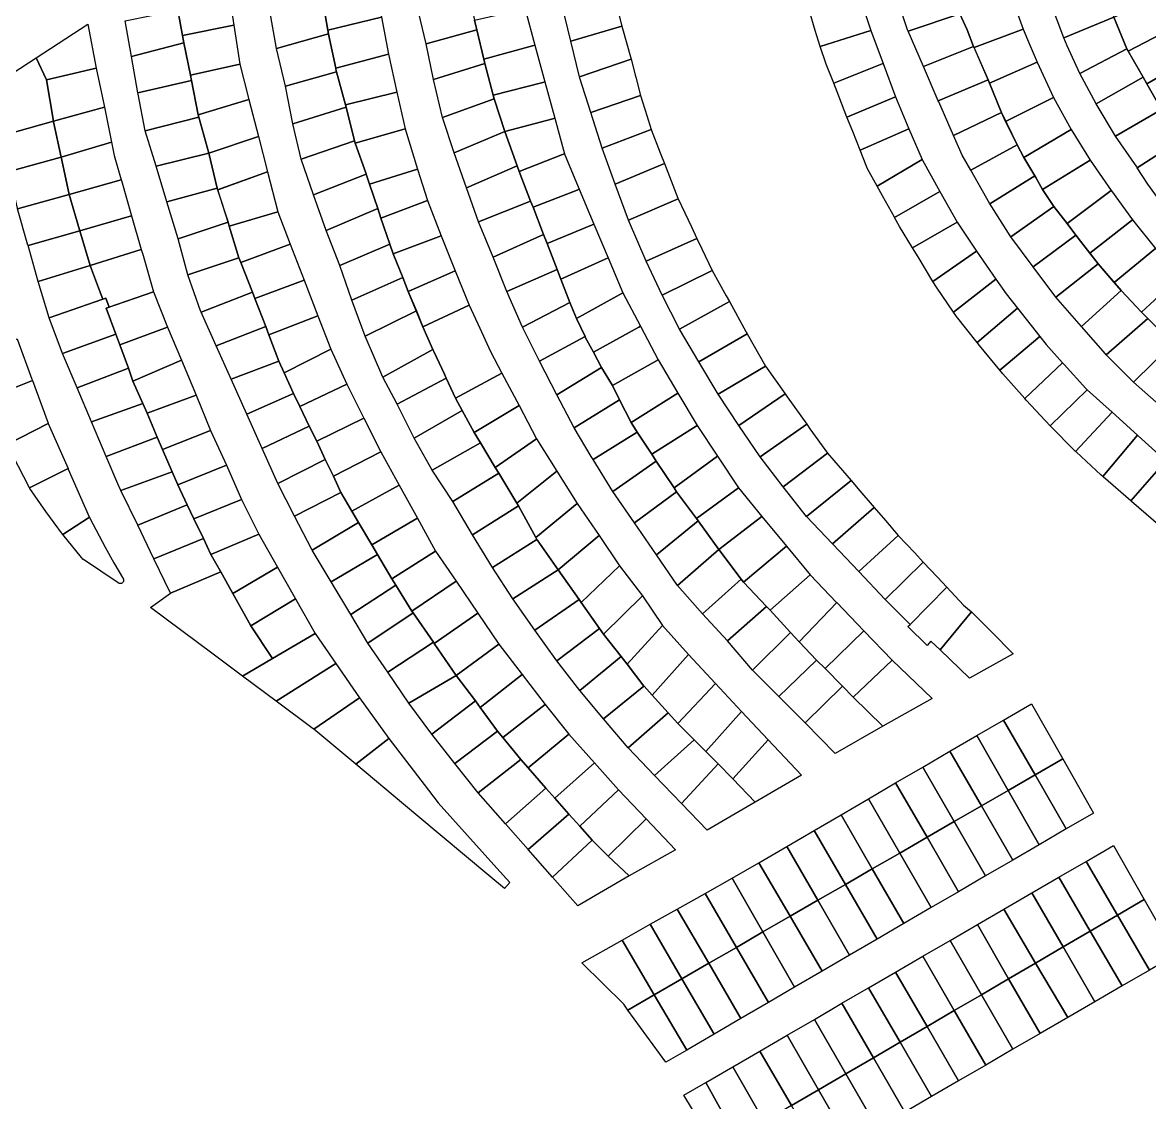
# Model space of a CAD drawing. Header units: millimetres. Extents: x 522658 to 553925, y 7796479 to 7820139.
# Drawn here: x 544093 to 544452.4, y 7801847 to 7802191.3 of the extents above; entities that cross this region are included whole.
import ezdxf

# ---------------------------------------------------------------- set-up
doc = ezdxf.new("R2010")
doc.units = ezdxf.units.MM
doc.layers.add('ZONA RESIDENCIAL 2 (ZR_2)', color=2, linetype='Continuous')

msp = doc.modelspace()

# ---------------------------------------------------------------- linework, layer by layer
at = {"layer": 'ZONA RESIDENCIAL 2 (ZR_2)'}
for points in [[(544391.68, 7802194.92), (544391.82, 7802194.38), (544391.96, 7802194.1), (544375.44, 7802188.56), (544375.27, 7802188.94), (544371.67, 7802200.05), (544388.93, 7802205.38), (544391.68, 7802194.92)], [(544144.03, 7802187.14), (544142.52, 7802195.3), (544146.62, 7802199.23), (544158.61, 7802202.27), (544160.42, 7802190.43), (544144.03, 7802187.14)], [(544188.67, 7802198.77), (544188.64, 7802198.97), (544188.28, 7802201.28), (544205.12, 7802204.19), (544207.51, 7802192.99), (544190.37, 7802188.92), (544188.67, 7802198.77)], [(544237.19, 7802192.06), (544237.89, 7802188.97), (544221.71, 7802184.47), (544218.81, 7802196.95), (544235.03, 7802202.01), (544237.19, 7802192.06)], [(544441.06, 7802192.97), (544425.09, 7802186.46), (544420.87, 7802197.68), (544436.69, 7802203.45), (544441.06, 7802192.97)], [(544190.37, 7802188.92), (544190.58, 7802187.73), (544174.04, 7802183.01), (544171.84, 7802195.09), (544188.67, 7802198.77), (544190.37, 7802188.92)], [(544264.99, 7802197.15), (544281.34, 7802201.1), (544284.13, 7802190.1), (544267.88, 7802185.38), (544264.99, 7802197.15)], [(544363.61, 7802188.78), (544347.41, 7802183.66), (544345.78, 7802188.76), (544343.95, 7802194.91), (544360.08, 7802199.32), (544360.18, 7802198.93), (544363.61, 7802188.78)], [(544391.96, 7802194.1), (544391.82, 7802194.38), (544391.68, 7802194.92), (544407.95, 7802200.63), (544412.18, 7802189.2), (544396.49, 7802183.31), (544396.31, 7802183.7), (544394.27, 7802188.95), (544391.96, 7802194.1)], [(544461.35, 7802190.33), (544445.65, 7802182.2), (544445.26, 7802182.89), (544441.06, 7802192.97), (544456.87, 7802199.85), (544461.35, 7802190.33)], [(544144.03, 7802187.14), (544144.5, 7802184.81), (544127.77, 7802180.52), (544125.77, 7802191.84), (544142.52, 7802195.3), (544144.03, 7802187.14)], [(544255.71, 7802183.93), (544240.13, 7802179.68), (544237.89, 7802188.97), (544237.19, 7802192.06), (544252.53, 7802195.58), (544253.25, 7802195.75), (544253.29, 7802195.54), (544256.4, 7802184.12), (544255.71, 7802183.93)], [(544209.75, 7802181.25), (544192.89, 7802176.77), (544190.6, 7802187.59), (544190.58, 7802187.73), (544190.37, 7802188.92), (544207.51, 7802192.99), (544209.75, 7802181.25)], [(544396.31, 7802183.7), (544380.35, 7802177.24), (544375.44, 7802188.56), (544391.96, 7802194.1), (544394.27, 7802188.95), (544396.31, 7802183.7)], [(544445.26, 7802182.89), (544430.25, 7802175.04), (544426.13, 7802183.91), (544425.09, 7802186.46), (544441.06, 7802192.97), (544445.26, 7802182.89)], [(544116.52, 7802176.78), (544100.63, 7802173), (544097.34, 7802180.06), (544113.83, 7802190.77), (544116.52, 7802176.78)], [(544146.56, 7802174.57), (544144.5, 7802184.81), (544144.03, 7802187.14), (544160.42, 7802190.43), (544162.32, 7802178.02), (544146.56, 7802174.57)], [(544192.89, 7802176.77), (544192.98, 7802176.44), (544193.2, 7802175.6), (544176.83, 7802170.97), (544174.04, 7802183.01), (544190.58, 7802187.73), (544190.6, 7802187.59), (544192.89, 7802176.77)], [(544240.13, 7802179.68), (544240.47, 7802178.28), (544224.13, 7802173.15), (544221.71, 7802184.47), (544237.89, 7802188.97), (544240.13, 7802179.68)], [(544287.09, 7802179.63), (544270.68, 7802173.96), (544267.88, 7802185.38), (544284.13, 7802190.1), (544287.09, 7802179.63)], [(544367.19, 7802178.17), (544351.71, 7802172.01), (544349.34, 7802178.05), (544347.41, 7802183.66), (544363.61, 7802188.78), (544367.46, 7802178.29), (544367.19, 7802178.17)], [(544416.6, 7802178.64), (544401.42, 7802172.01), (544400.98, 7802173.07), (544396.49, 7802183.31), (544412.18, 7802189.2), (544414.1, 7802184.64), (544416.6, 7802178.64)], [(544466.69, 7802180.43), (544451.6, 7802171.72), (544450.37, 7802173.86), (544445.65, 7802182.2), (544461.35, 7802190.33), (544466.69, 7802180.43)], [(544146.9, 7802172.8), (544129.83, 7802168.86), (544127.77, 7802180.52), (544144.5, 7802184.81), (544146.56, 7802174.57), (544146.9, 7802172.8)], [(544258.93, 7802172.19), (544243.06, 7802168.2), (544240.47, 7802178.28), (544240.13, 7802179.68), (544255.71, 7802183.93), (544256.4, 7802184.12), (544259.61, 7802172.36), (544258.93, 7802172.19)], [(544400.98, 7802173.07), (544385.06, 7802166.38), (544380.35, 7802177.24), (544396.31, 7802183.7), (544400.98, 7802173.07)], [(544212.42, 7802169.11), (544196.01, 7802165.02), (544193.2, 7802175.6), (544192.98, 7802176.44), (544192.89, 7802176.77), (544209.75, 7802181.25), (544212.42, 7802169.11)], [(544445.65, 7802182.2), (544450.37, 7802173.86), (544435.38, 7802165.35), (544430.25, 7802175.04), (544445.26, 7802182.89), (544445.65, 7802182.2)], [(544472.49, 7802170.88), (544458, 7802161.28), (544456.28, 7802163.62), (544451.6, 7802171.72), (544466.69, 7802180.43), (544472.49, 7802170.88)], [(544102.92, 7802159.82), (544086.27, 7802155.22), (544083.98, 7802170.63), (544083.98, 7802170.85), (544084.03, 7802171.08), (544084.11, 7802171.29), (544084.22, 7802171.48), (544084.37, 7802171.65), (544097.34, 7802180.06), (544100.63, 7802173), (544102.92, 7802159.82)], [(544119.12, 7802164.29), (544102.92, 7802159.82), (544100.63, 7802173), (544116.52, 7802176.78), (544119.12, 7802164.29)], [(544149.03, 7802161.89), (544146.9, 7802172.8), (544146.56, 7802174.57), (544162.32, 7802178.02), (544165.21, 7802166.78), (544149.03, 7802161.89)], [(544224.13, 7802173.15), (544240.47, 7802178.28), (544243.06, 7802168.2), (544243.38, 7802166.96), (544226.94, 7802161.07), (544224.13, 7802173.15)], [(544270.68, 7802173.96), (544287.09, 7802179.63), (544288.49, 7802174.16), (544288.57, 7802173.87), (544290.1, 7802168.1), (544274.27, 7802162.62), (544270.77, 7802173.61), (544270.68, 7802173.96)], [(544371.38, 7802167.62), (544355.96, 7802161.19), (544353.36, 7802167.8), (544351.71, 7802172.01), (544367.19, 7802178.17), (544367.46, 7802178.29), (544371.38, 7802167.62)], [(544401.42, 7802172.01), (544416.6, 7802178.64), (544421.87, 7802167.45), (544406.53, 7802159.77), (544405.23, 7802162.67), (544405.15, 7802162.84), (544401.42, 7802172.01)], [(544196.01, 7802165.02), (544196.19, 7802164.32), (544179.24, 7802159.02), (544176.83, 7802170.97), (544193.2, 7802175.6), (544196.01, 7802165.02)], [(544401.42, 7802172.01), (544405.15, 7802162.84), (544405.23, 7802162.67), (544389.92, 7802155.32), (544385.2, 7802166.06), (544385.06, 7802166.38), (544400.98, 7802173.07), (544401.42, 7802172.01)], [(544456.28, 7802163.62), (544441.57, 7802155.13), (544435.38, 7802165.35), (544450.37, 7802173.86), (544451.6, 7802171.72), (544456.28, 7802163.62)], [(544129.83, 7802168.86), (544146.9, 7802172.8), (544149.03, 7802161.89), (544149.24, 7802161.13), (544132.1, 7802156.76), (544129.9, 7802168.44), (544129.83, 7802168.86)], [(544262.1, 7802160.66), (544246.82, 7802156.62), (544243.38, 7802166.96), (544243.06, 7802168.2), (544258.93, 7802172.19), (544259.61, 7802172.36), (544262.75, 7802160.83), (544262.1, 7802160.66)], [(544149.24, 7802161.13), (544149.03, 7802161.89), (544165.21, 7802166.78), (544168.25, 7802154.96), (544152.48, 7802149.62), (544149.24, 7802161.13)], [(544198.84, 7802153.64), (544196.19, 7802164.32), (544196.01, 7802165.02), (544212.42, 7802169.11), (544215.01, 7802157.42), (544199.1, 7802152.87), (544198.84, 7802153.64)], [(544246.82, 7802156.62), (544230.71, 7802149.78), (544226.94, 7802161.07), (544243.38, 7802166.96), (544246.82, 7802156.62)], [(544274.27, 7802162.62), (544290.1, 7802168.1), (544292.14, 7802161.64), (544293.53, 7802157.23), (544277.9, 7802151.25), (544274.27, 7802162.62)], [(544375.72, 7802157.46), (544360.13, 7802150.58), (544357.77, 7802156.57), (544355.96, 7802161.19), (544371.38, 7802167.62), (544375.72, 7802157.46)], [(544427.46, 7802157.17), (544412.4, 7802148.28), (544410.19, 7802152.36), (544406.53, 7802159.77), (544421.87, 7802167.45), (544427.46, 7802157.17)], [(544102.92, 7802159.82), (544119.12, 7802164.29), (544121.43, 7802153.14), (544105.35, 7802148.42), (544102.94, 7802159.7), (544102.92, 7802159.82)], [(544198.84, 7802153.64), (544181.92, 7802147.76), (544179.24, 7802159.02), (544196.19, 7802164.32), (544198.84, 7802153.64)], [(544410.19, 7802152.36), (544395.42, 7802144.25), (544392.67, 7802149.06), (544389.92, 7802155.32), (544405.23, 7802162.67), (544410.19, 7802152.36)], [(544458, 7802161.28), (544461.53, 7802156.5), (544462.72, 7802154.89), (544463.11, 7802154.35), (544448.53, 7802145.04), (544448.35, 7802145.33), (544441.57, 7802155.13), (544456.28, 7802163.62), (544458, 7802161.28)], [(544086.27, 7802155.22), (544102.92, 7802159.82), (544102.94, 7802159.7), (544105.35, 7802148.42), (544088.75, 7802143.85), (544086.46, 7802153.96), (544086.27, 7802155.22)], [(544152.48, 7802149.62), (544135.58, 7802145.48), (544132.1, 7802156.76), (544149.24, 7802161.13), (544152.48, 7802149.62)], [(544265.25, 7802149.19), (544251.43, 7802143.83), (544250.73, 7802145.64), (544246.82, 7802156.62), (544262.1, 7802160.66), (544262.75, 7802160.83), (544265.86, 7802149.43), (544265.25, 7802149.19)], [(544171.14, 7802143.73), (544155.24, 7802138), (544155.07, 7802138.54), (544152.48, 7802149.62), (544168.25, 7802154.96), (544171.14, 7802143.73)], [(544219.03, 7802144.56), (544203.69, 7802139.77), (544202.64, 7802142.95), (544202.61, 7802143.03), (544199.1, 7802152.87), (544215.01, 7802157.42), (544219.03, 7802144.56)], [(544250.73, 7802145.64), (544234.57, 7802138.56), (544230.71, 7802149.78), (544246.82, 7802156.62), (544250.73, 7802145.64)], [(544296.4, 7802149.77), (544296.62, 7802149.19), (544297.73, 7802146.32), (544282.07, 7802139.77), (544277.9, 7802151.25), (544293.53, 7802157.23), (544296.4, 7802149.77)], [(544379.9, 7802147.67), (544365.56, 7802139.09), (544362.46, 7802144.63), (544362.03, 7802145.72), (544360.13, 7802150.58), (544375.72, 7802157.46), (544379.9, 7802147.67)], [(544433.49, 7802147.42), (544418.35, 7802138.07), (544416.16, 7802141.94), (544415.83, 7802142.47), (544412.4, 7802148.28), (544427.46, 7802157.17), (544433.49, 7802147.42)], [(544105.35, 7802148.42), (544121.43, 7802153.14), (544122.27, 7802148.9), (544124.28, 7802141.89), (544124.5, 7802141.11), (544107.92, 7802136.48), (544107.77, 7802136.99), (544105.35, 7802148.42)], [(544199.1, 7802152.87), (544202.61, 7802143.03), (544202.64, 7802142.95), (544185.86, 7802136.43), (544181.92, 7802147.76), (544198.84, 7802153.64), (544199.1, 7802152.87)], [(544412.4, 7802148.28), (544415.83, 7802142.47), (544401.56, 7802133.52), (544395.42, 7802144.25), (544410.19, 7802152.36), (544412.4, 7802148.28)], [(544465.17, 7802151.48), (544469.23, 7802145.84), (544469.39, 7802145.62), (544455.51, 7802134.75), (544451.9, 7802139.82), (544448.53, 7802145.04), (544463.11, 7802154.35), (544465.17, 7802151.48)], [(544107.92, 7802136.48), (544091.46, 7802131.88), (544091.39, 7802132.13), (544088.75, 7802143.85), (544105.35, 7802148.42), (544107.77, 7802136.99), (544107.92, 7802136.48)], [(544155.07, 7802138.54), (544139.06, 7802134.18), (544135.58, 7802145.48), (544152.48, 7802149.62), (544155.07, 7802138.54)], [(544269.86, 7802137.91), (544255.82, 7802132.47), (544255.07, 7802134.4), (544251.43, 7802143.83), (544265.25, 7802149.19), (544265.86, 7802149.43), (544265.93, 7802149.18), (544270.55, 7802138.18), (544269.86, 7802137.91)], [(544222.15, 7802134.62), (544207.29, 7802128.94), (544206.28, 7802131.98), (544203.69, 7802139.77), (544219.03, 7802144.56), (544222.15, 7802134.62)], [(544251.43, 7802143.83), (544255.07, 7802134.4), (544238.39, 7802127.76), (544234.57, 7802138.56), (544250.73, 7802145.64), (544251.43, 7802143.83)], [(544302.1, 7802135.07), (544286.23, 7802128.33), (544282.07, 7802139.77), (544297.73, 7802146.32), (544302.02, 7802135.27), (544302.1, 7802135.07)], [(544367.26, 7802136.07), (544365.56, 7802139.09), (544379.9, 7802147.67), (544380.02, 7802147.4), (544385.59, 7802137.45), (544371.12, 7802129.17), (544371.06, 7802129.29), (544367.26, 7802136.07)], [(544440.26, 7802137.73), (544426.13, 7802127.23), (544421.9, 7802132.66), (544418.35, 7802138.07), (544433.49, 7802147.42), (544440.26, 7802137.73)], [(544127.81, 7802129.67), (544111.28, 7802124.92), (544111.2, 7802125.19), (544107.92, 7802136.48), (544124.5, 7802141.11), (544124.56, 7802140.91), (544127.81, 7802129.67)], [(544158.96, 7802126.42), (544158.58, 7802127.7), (544155.25, 7802138), (544171.14, 7802143.73), (544174.44, 7802130.97), (544158.96, 7802126.42)], [(544203.69, 7802139.77), (544206.28, 7802131.98), (544189.9, 7802125), (544185.86, 7802136.43), (544202.64, 7802142.95), (544203.69, 7802139.77)], [(544418.35, 7802138.07), (544421.9, 7802132.66), (544408.16, 7802122.98), (544407.95, 7802123.26), (544402.13, 7802132.52), (544401.56, 7802133.52), (544415.83, 7802142.47), (544416.16, 7802141.94), (544418.35, 7802138.07)], [(544158.58, 7802127.7), (544142.7, 7802122.38), (544139.06, 7802134.18), (544155.07, 7802138.54), (544155.24, 7802138), (544158.58, 7802127.7)], [(544274.45, 7802126.67), (544260.29, 7802120.91), (544259.19, 7802123.76), (544255.82, 7802132.47), (544269.86, 7802137.91), (544270.55, 7802138.18), (544275.25, 7802127), (544274.45, 7802126.67)], [(544391.07, 7802127.66), (544376.87, 7802119.53), (544372.68, 7802126.25), (544371.12, 7802129.17), (544385.59, 7802137.45), (544391.07, 7802127.66)], [(544447.04, 7802128.38), (544433.36, 7802117.78), (544428.9, 7802123.51), (544426.13, 7802127.23), (544440.26, 7802137.73), (544440.3, 7802137.68), (544447.04, 7802128.38)], [(544111.28, 7802124.92), (544094.78, 7802120.19), (544094.73, 7802120.38), (544091.46, 7802131.88), (544107.92, 7802136.48), (544111.2, 7802125.19), (544111.28, 7802124.92)], [(544210.18, 7802120.6), (544207.29, 7802128.94), (544222.15, 7802134.62), (544226.57, 7802123.36), (544211.25, 7802117.52), (544210.18, 7802120.6)], [(544255.82, 7802132.47), (544259.19, 7802123.76), (544243.11, 7802116.54), (544238.39, 7802127.76), (544255.07, 7802134.4), (544255.82, 7802132.47)], [(544306.33, 7802126.18), (544308.1, 7802122.44), (544291.95, 7802115.24), (544286.23, 7802128.33), (544302.1, 7802135.07), (544306.33, 7802126.18)], [(544162.59, 7802114.83), (544162.03, 7802116.28), (544158.96, 7802126.42), (544174.44, 7802130.97), (544178.4, 7802120.67), (544162.59, 7802114.83)], [(544189.9, 7802125), (544206.28, 7802131.98), (544207.29, 7802128.94), (544210.18, 7802120.6), (544194.2, 7802113.82), (544189.9, 7802125)], [(544426.13, 7802127.23), (544428.9, 7802123.51), (544415.38, 7802113.38), (544408.16, 7802122.98), (544421.9, 7802132.66), (544426.13, 7802127.23)], [(544130.9, 7802118.98), (544114.57, 7802113.87), (544111.28, 7802124.92), (544127.81, 7802129.67), (544130.9, 7802118.98)], [(544162.03, 7802116.28), (544145.73, 7802110.83), (544142.7, 7802122.38), (544158.58, 7802127.7), (544158.96, 7802126.42), (544162.03, 7802116.28)], [(544278.86, 7802115.88), (544264.72, 7802109.46), (544263.51, 7802112.58), (544260.29, 7802120.91), (544274.45, 7802126.67), (544275.25, 7802127), (544279.76, 7802116.29), (544278.86, 7802115.88)], [(544397.26, 7802118.38), (544383.37, 7802108.77), (544378.64, 7802116.6), (544376.87, 7802119.53), (544391.07, 7802127.66), (544397.26, 7802118.38)], [(544433.36, 7802117.78), (544447.04, 7802128.38), (544454.39, 7802119.28), (544441.15, 7802108.48), (544436.08, 7802114.43), (544433.36, 7802117.78)], [(544094.78, 7802120.19), (544111.28, 7802124.92), (544114.57, 7802113.87), (544098.05, 7802108.71), (544094.78, 7802120.19)], [(544230.98, 7802112.11), (544216.05, 7802105.59), (544214.27, 7802110.02), (544211.25, 7802117.52), (544226.57, 7802123.36), (544230.98, 7802112.11)], [(544260.29, 7802120.91), (544263.51, 7802112.58), (544247.45, 7802105.59), (544243.11, 7802116.54), (544259.19, 7802123.76), (544260.29, 7802120.91)], [(544436.08, 7802114.43), (544422.59, 7802103.79), (544415.38, 7802113.38), (544428.9, 7802123.51), (544436.08, 7802114.43)], [(544167.15, 7802103.37), (544166.38, 7802105.3), (544162.59, 7802114.83), (544178.4, 7802120.67), (544182.83, 7802109.14), (544167.15, 7802103.37)], [(544211.25, 7802117.52), (544214.27, 7802110.02), (544198.02, 7802102.8), (544194.2, 7802113.82), (544210.18, 7802120.6), (544211.25, 7802117.52)], [(544309.66, 7802119.17), (544312.94, 7802112.28), (544297.02, 7802104.38), (544291.95, 7802115.24), (544308.1, 7802122.44), (544309.66, 7802119.17)], [(544462.34, 7802110.44), (544449.88, 7802099), (544443.44, 7802105.9), (544441.15, 7802108.48), (544454.39, 7802119.28), (544462.34, 7802110.44)], [(544134.82, 7802105.47), (544120.63, 7802100.54), (544119.53, 7802103.48), (544118.58, 7802103.14), (544117.54, 7802105.93), (544115.02, 7802112.68), (544114.57, 7802113.87), (544130.9, 7802118.98), (544131.19, 7802118), (544131.26, 7802117.76), (544134.82, 7802105.47)], [(544162.59, 7802114.83), (544166.38, 7802105.3), (544149.97, 7802099.01), (544149.79, 7802099.4), (544145.73, 7802110.83), (544162.03, 7802116.28), (544162.59, 7802114.83)], [(544283.48, 7802104.57), (544269.69, 7802096.98), (544267.59, 7802102.03), (544264.72, 7802109.46), (544278.86, 7802115.88), (544279.76, 7802116.29), (544284.46, 7802105.1), (544283.48, 7802104.57)], [(544383.37, 7802108.77), (544397.26, 7802118.38), (544403.48, 7802109.46), (544389.92, 7802098.98), (544384.48, 7802106.93), (544383.37, 7802108.77)], [(544118.59, 7802103.12), (544101.51, 7802097.13), (544098.05, 7802108.71), (544114.57, 7802113.87), (544115.02, 7802112.68), (544117.54, 7802105.93), (544118.59, 7802103.12)], [(544235.47, 7802101.16), (544220.73, 7802094.31), (544216.05, 7802105.59), (544230.98, 7802112.11), (544235.47, 7802101.16)], [(544264.72, 7802109.46), (544267.59, 7802102.03), (544252.43, 7802094.14), (544247.45, 7802105.59), (544263.51, 7802112.58), (544264.72, 7802109.46)], [(544317.4, 7802104.22), (544318.45, 7802102.33), (544302.58, 7802093.56), (544297.02, 7802104.38), (544312.94, 7802112.28), (544317.4, 7802104.22)], [(544443.44, 7802105.9), (544430.73, 7802094.44), (544422.61, 7802103.77), (544436.08, 7802114.43), (544443.44, 7802105.9)], [(544171.54, 7802091.78), (544170.57, 7802094.37), (544167.15, 7802103.37), (544182.83, 7802109.14), (544187.18, 7802097.82), (544171.54, 7802091.78)], [(544198.02, 7802102.8), (544214.27, 7802110.02), (544216.05, 7802105.59), (544218.62, 7802099.39), (544202.27, 7802091.31), (544198.02, 7802102.8)], [(544410.3, 7802100.28), (544397.45, 7802089.26), (544390.93, 7802097.55), (544389.92, 7802098.98), (544403.48, 7802109.46), (544406.68, 7802104.87), (544410.3, 7802100.28)], [(544470.76, 7802102.18), (544458.61, 7802090.37), (544451.7, 7802097.15), (544449.88, 7802099), (544462.34, 7802110.44), (544468.08, 7802104.61), (544470.76, 7802102.18)], [(544119.68, 7802100.21), (544134.82, 7802105.47), (544139.3, 7802094.22), (544124.06, 7802088.51), (544122.77, 7802091.95), (544119.68, 7802100.21)], [(544149.97, 7802099.01), (544166.38, 7802105.3), (544167.15, 7802103.37), (544170.57, 7802094.37), (544154.76, 7802088.29), (544149.97, 7802099.01)], [(544289.6, 7802094.2), (544275.1, 7802086.17), (544272.5, 7802091.05), (544272.44, 7802091.17), (544269.69, 7802096.98), (544283.48, 7802104.57), (544284.46, 7802105.1), (544290.09, 7802094.47), (544289.6, 7802094.2)], [(544451.88, 7802096.97), (544438.64, 7802085.36), (544438.36, 7802085.68), (544430.73, 7802094.44), (544443.44, 7802105.9), (544449.88, 7802099), (544451.7, 7802097.15), (544451.88, 7802096.97)], [(544122.77, 7802091.95), (544105.8, 7802085.83), (544101.51, 7802097.13), (544118.59, 7802103.13), (544119.53, 7802103.48), (544120.63, 7802100.54), (544119.68, 7802100.21), (544122.77, 7802091.95)], [(544245.91, 7802079.54), (544231.06, 7802071.6), (544228.14, 7802077.89), (544227.54, 7802079.19), (544224.16, 7802086.46), (544223.89, 7802087.09), (544220.73, 7802094.31), (544235.47, 7802101.16), (544238.86, 7802093.83), (544242.25, 7802086.48), (544245.91, 7802079.54)], [(544272.44, 7802091.17), (544257.94, 7802083.35), (544252.43, 7802094.14), (544267.59, 7802102.03), (544269.69, 7802096.98), (544272.44, 7802091.17)], [(544323.81, 7802092.63), (544324.13, 7802092.05), (544308.73, 7802083.14), (544302.58, 7802093.56), (544318.45, 7802102.33), (544323.68, 7802092.86), (544323.81, 7802092.63)], [(544176.49, 7802079.62), (544176.46, 7802079.68), (544174.8, 7802083.35), (544171.54, 7802091.78), (544187.18, 7802097.82), (544191.29, 7802087.14), (544176.49, 7802079.62)], [(544218.62, 7802099.39), (544220.73, 7802094.31), (544223.89, 7802087.09), (544207.94, 7802078.23), (544202.27, 7802091.31), (544218.62, 7802099.39)], [(544417.45, 7802091.19), (544404.69, 7802080.53), (544398.2, 7802088.32), (544397.45, 7802089.26), (544410.3, 7802100.28), (544417.45, 7802091.19)], [(544124.06, 7802088.51), (544139.3, 7802094.22), (544143.69, 7802083.67), (544128.22, 7802076.93), (544126.84, 7802081.07), (544124.06, 7802088.51)], [(544154.76, 7802088.29), (544170.57, 7802094.37), (544171.54, 7802091.78), (544174.8, 7802083.35), (544159.56, 7802077.56), (544154.76, 7802088.29)], [(544295.77, 7802083.75), (544281.13, 7802075.61), (544277.7, 7802081.28), (544275.1, 7802086.17), (544289.6, 7802094.2), (544290.09, 7802094.47), (544295.77, 7802083.75)], [(544458.61, 7802090.37), (544460.01, 7802089.04), (544447.37, 7802076.63), (544438.64, 7802085.36), (544451.88, 7802096.97), (544458.61, 7802090.37)], [(544074.71, 7802082.57), (544091.3, 7802090.43), (544091.39, 7802090.18), (544096.03, 7802077.58), (544096.18, 7802077.16), (544080.71, 7802071), (544080.18, 7802072.02), (544080.11, 7802072.16), (544074.71, 7802082.57)], [(544126.84, 7802081.07), (544110.42, 7802074.9), (544105.8, 7802085.83), (544122.77, 7802091.95), (544124.06, 7802088.51), (544126.84, 7802081.07)], [(544275.1, 7802086.17), (544277.7, 7802081.28), (544263.47, 7802072.61), (544257.94, 7802083.35), (544272.44, 7802091.17), (544272.5, 7802091.05), (544275.1, 7802086.17)], [(544308.73, 7802083.14), (544324.13, 7802092.05), (544329.92, 7802081.71), (544314.84, 7802072.8), (544308.73, 7802083.14)], [(544424.72, 7802082.84), (544412.63, 7802071.5), (544405.69, 7802079.36), (544404.69, 7802080.53), (544417.45, 7802091.19), (544419.45, 7802088.66), (544424.72, 7802082.84)], [(544181.44, 7802068.93), (544179.45, 7802073.07), (544176.49, 7802079.62), (544191.29, 7802087.14), (544196.44, 7802076.05), (544181.44, 7802068.93)], [(544224.16, 7802086.46), (544227.54, 7802079.19), (544228.14, 7802077.89), (544212.45, 7802069.68), (544207.94, 7802078.23), (544223.89, 7802087.09), (544224.16, 7802086.46)], [(544447.37, 7802076.63), (544460.01, 7802089.04), (544467.96, 7802081.49), (544456.34, 7802068.65), (544447.37, 7802076.63)], [(544148.36, 7802072.46), (544132.71, 7802066.81), (544131.41, 7802069.85), (544128.22, 7802076.93), (544143.69, 7802083.67), (544148.36, 7802072.46)], [(544179.45, 7802073.07), (544164.53, 7802066.45), (544159.56, 7802077.56), (544174.8, 7802083.35), (544176.46, 7802079.68), (544179.45, 7802073.07)], [(544302, 7802073.2), (544287.09, 7802063.8), (544283.42, 7802071), (544281.13, 7802075.61), (544295.77, 7802083.75), (544302, 7802073.2)], [(544128.22, 7802076.93), (544131.41, 7802069.85), (544115.02, 7802064.02), (544110.42, 7802074.9), (544126.84, 7802081.07), (544128.22, 7802076.93)], [(544233.21, 7802067.67), (544231.09, 7802071.54), (544231.06, 7802071.6), (544245.91, 7802079.54), (544251.37, 7802069.19), (544237.08, 7802060.6), (544233.21, 7802067.67)], [(544283.42, 7802071), (544268.9, 7802062.06), (544263.47, 7802072.61), (544277.7, 7802081.28), (544281.13, 7802075.61), (544283.42, 7802071)], [(544314.84, 7802072.8), (544329.92, 7802081.71), (544336.19, 7802072.94), (544321.48, 7802062.86), (544314.84, 7802072.8)], [(544432.57, 7802074.26), (544420.8, 7802062.73), (544413.15, 7802070.93), (544412.63, 7802071.5), (544424.72, 7802082.84), (544425.17, 7802082.34), (544432.15, 7802074.64), (544432.57, 7802074.26)], [(544080.71, 7802071), (544096.18, 7802077.16), (544101.18, 7802063.56), (544101.22, 7802063.48), (544088.1, 7802056.77), (544087.66, 7802057.61), (544080.71, 7802071)], [(544181.44, 7802068.93), (544196.44, 7802076.05), (544201.88, 7802065.21), (544186.84, 7802057.81), (544184.43, 7802062.67), (544181.44, 7802068.93)], [(544231.06, 7802071.6), (544231.09, 7802071.54), (544233.21, 7802067.67), (544217.9, 7802058.78), (544212.45, 7802069.68), (544228.14, 7802077.89), (544231.06, 7802071.6)], [(544132.71, 7802066.81), (544148.36, 7802072.46), (544153, 7802061.3), (544137.68, 7802055.22), (544135.99, 7802059.15), (544132.71, 7802066.81)], [(544164.53, 7802066.45), (544179.45, 7802073.07), (544181.44, 7802068.93), (544184.43, 7802062.67), (544169.41, 7802055.53), (544164.53, 7802066.45)], [(544287.09, 7802063.8), (544302, 7802073.2), (544308.14, 7802062.8), (544293.72, 7802053.71), (544289, 7802060.67), (544287.09, 7802063.8)], [(544336.92, 7802071.93), (544343.13, 7802063.25), (544328.23, 7802052.81), (544321.48, 7802062.86), (544336.19, 7802072.94), (544336.92, 7802071.93)], [(544440.57, 7802067.04), (544428.83, 7802054.6), (544420.8, 7802062.73), (544432.57, 7802074.26), (544440.57, 7802067.04)], [(544135.99, 7802059.15), (544119.7, 7802052.96), (544115.02, 7802064.02), (544131.41, 7802069.85), (544132.71, 7802066.81), (544135.99, 7802059.15)], [(544256.97, 7802058.59), (544243.78, 7802049.48), (544239.05, 7802057.33), (544237.08, 7802060.6), (544251.37, 7802069.19), (544256.97, 7802058.59)], [(544289, 7802060.67), (544274.96, 7802052.02), (544274.36, 7802052.99), (544268.9, 7802062.06), (544283.42, 7802071), (544287.09, 7802063.8), (544289, 7802060.67)], [(544192.22, 7802046.74), (544189.52, 7802052.03), (544186.84, 7802057.81), (544201.88, 7802065.21), (544207.26, 7802054.47), (544192.22, 7802046.74)], [(544237.08, 7802060.6), (544239.05, 7802057.33), (544223.71, 7802048.56), (544217.9, 7802058.78), (544233.21, 7802067.67), (544237.08, 7802060.6)], [(544448.65, 7802059.74), (544437.54, 7802046.6), (544437.07, 7802047.04), (544429.04, 7802054.41), (544428.83, 7802054.6), (544440.57, 7802067.04), (544448.65, 7802059.74)], [(544088.1, 7802056.77), (544101.22, 7802063.48), (544107.53, 7802049.1), (544095.26, 7802042.96), (544088.1, 7802056.77)], [(544169.41, 7802055.53), (544184.43, 7802062.67), (544186.84, 7802057.81), (544189.52, 7802052.03), (544174.43, 7802044.31), (544169.41, 7802055.53)], [(544314.63, 7802053.05), (544300.81, 7802042.92), (544295.15, 7802051.52), (544293.72, 7802053.71), (544308.14, 7802062.8), (544314.63, 7802053.05)], [(544344.16, 7802061.81), (544349.7, 7802054.07), (544335.63, 7802043.33), (544328.23, 7802052.81), (544343.13, 7802063.25), (544344.16, 7802061.81)], [(544119.7, 7802052.96), (544135.99, 7802059.15), (544137.68, 7802055.22), (544140.75, 7802048.05), (544124.4, 7802042.15), (544123.37, 7802044.29), (544119.7, 7802052.96)], [(544137.68, 7802055.22), (544153, 7802061.3), (544158.07, 7802050.22), (544142.52, 7802043.92), (544140.75, 7802048.05), (544137.68, 7802055.22)], [(544263.47, 7802048.23), (544250.64, 7802038.1), (544244.91, 7802047.6), (544243.78, 7802049.48), (544256.97, 7802058.59), (544263.47, 7802048.23)], [(544274.96, 7802052.02), (544289, 7802060.67), (544293.72, 7802053.71), (544295.15, 7802051.52), (544281.31, 7802041.77), (544274.96, 7802052.02)], [(544457.63, 7802051.62), (544446.46, 7802038.87), (544437.69, 7802046.47), (544437.54, 7802046.6), (544448.65, 7802059.74), (544448.87, 7802059.54), (544457.63, 7802051.62)], [(544194.56, 7802041.49), (544192.22, 7802046.74), (544207.27, 7802054.45), (544213.14, 7802043.81), (544198.04, 7802035.58), (544194.6, 7802041.42), (544194.56, 7802041.49)], [(544243.78, 7802049.48), (544244.91, 7802047.6), (544230.22, 7802038.56), (544223.71, 7802048.56), (544239.05, 7802057.33), (544243.78, 7802049.48)], [(544174.43, 7802044.31), (544189.52, 7802052.03), (544192.22, 7802046.74), (544194.56, 7802041.49), (544179.78, 7802033.92), (544174.43, 7802044.31)], [(544300.81, 7802042.92), (544301.59, 7802041.74), (544288.14, 7802031.84), (544281.31, 7802041.77), (544295.15, 7802051.52), (544300.81, 7802042.92)], [(544321.35, 7802042.95), (544308, 7802033.17), (544301.59, 7802041.74), (544300.81, 7802042.92), (544314.63, 7802053.05), (544321.35, 7802042.95)], [(544351.74, 7802051.7), (544357.28, 7802045.26), (544343.05, 7802033.88), (544335.63, 7802043.33), (544349.7, 7802054.07), (544351.74, 7802051.7)], [(544446.46, 7802038.87), (544457.63, 7802051.62), (544466.48, 7802043.62), (544466.83, 7802043.31), (544456.08, 7802030.54), (544446.72, 7802038.65), (544446.46, 7802038.87)], [(544095.27, 7802042.94), (544107.53, 7802049.1), (544107.62, 7802048.9), (544114.3, 7802033.71), (544114.37, 7802033.57), (544105.86, 7802028.08), (544105.74, 7802028.24), (544100.4, 7802035.4), (544095.36, 7802042.77), (544095.27, 7802042.94)], [(544145.57, 7802037.52), (544129.74, 7802031.07), (544124.4, 7802042.15), (544140.75, 7802048.05), (544142.52, 7802043.92), (544145.57, 7802037.52)], [(544162.87, 7802039.26), (544147.69, 7802033.08), (544145.57, 7802037.52), (544142.52, 7802043.92), (544158.07, 7802050.22), (544162.87, 7802039.26)], [(544250.64, 7802038.1), (544251.15, 7802037.25), (544251.19, 7802037.18), (544236.52, 7802027.95), (544230.22, 7802038.56), (544244.91, 7802047.6), (544250.64, 7802038.1)], [(544269.93, 7802037.96), (544256.75, 7802027.09), (544251.19, 7802037.18), (544251.15, 7802037.25), (544250.64, 7802038.1), (544263.47, 7802048.23), (544269.93, 7802037.96)], [(544218.74, 7802033.22), (544204.41, 7802024.76), (544200.2, 7802031.92), (544198.04, 7802035.58), (544213.14, 7802043.81), (544218.93, 7802033.33), (544218.74, 7802033.22)], [(544360.07, 7802042.02), (544364.63, 7802036.72), (544351.35, 7802025.1), (544343.05, 7802033.88), (544357.28, 7802045.26), (544360.07, 7802042.02)], [(544200.2, 7802031.92), (544185.36, 7802023.12), (544185.23, 7802023.34), (544179.78, 7802033.92), (544194.56, 7802041.49), (544198.04, 7802035.58), (544200.2, 7802031.92)], [(544308, 7802033.17), (544308.5, 7802032.5), (544295.18, 7802021.62), (544288.14, 7802031.84), (544301.59, 7802041.74), (544308, 7802033.17)], [(544328.84, 7802033.84), (544315.11, 7802023.31), (544308.5, 7802032.5), (544308, 7802033.17), (544321.35, 7802042.95), (544328.84, 7802033.84)], [(544150.68, 7802026.81), (544134.93, 7802020.29), (544129.74, 7802031.07), (544145.57, 7802037.52), (544147.69, 7802033.08), (544150.68, 7802026.81)], [(544147.69, 7802033.08), (544162.87, 7802039.26), (544168.41, 7802028.21), (544153.12, 7802021.69), (544150.68, 7802026.81), (544147.69, 7802033.08)], [(544256.75, 7802027.09), (544257.08, 7802026.49), (544242.87, 7802017.55), (544236.52, 7802027.95), (544251.19, 7802037.18), (544256.75, 7802027.09)], [(544276.89, 7802027.72), (544263.88, 7802016.84), (544257.14, 7802026.41), (544257.08, 7802026.49), (544256.75, 7802027.09), (544269.93, 7802037.96), (544276.89, 7802027.72)], [(544368.19, 7802032.59), (544372.33, 7802027.79), (544359.75, 7802016.26), (544351.35, 7802025.1), (544364.63, 7802036.72), (544368.19, 7802032.59)], [(544105.86, 7802028.08), (544114.37, 7802033.57), (544114.49, 7802033.35), (544119.41, 7802024.08), (544122.09, 7802019.03), (544125.19, 7802013.81), (544125.23, 7802013.64), (544125.24, 7802013.46), (544125.22, 7802013.28), (544125.17, 7802013.11), (544125.1, 7802012.95), (544124.99, 7802012.8), (544124.87, 7802012.67), (544124.72, 7802012.57), (544124.56, 7802012.49), (544124.39, 7802012.45), (544124.21, 7802012.43), (544124.03, 7802012.44), (544123.85, 7802012.48), (544123.69, 7802012.55), (544123.54, 7802012.65), (544112.42, 7802020.09), (544112.38, 7802020.14), (544111.83, 7802020.78), (544105.86, 7802028.08)], [(544224.74, 7802022.82), (544210.78, 7802013.94), (544206.2, 7802021.72), (544204.41, 7802024.76), (544218.74, 7802033.22), (544218.93, 7802033.33), (544224.74, 7802022.82)], [(544336.68, 7802024.35), (544322.94, 7802012.92), (544322.25, 7802013.83), (544315.11, 7802023.31), (544328.84, 7802033.84), (544336.68, 7802024.35)], [(544185.36, 7802023.12), (544200.2, 7802031.92), (544204.41, 7802024.76), (544206.2, 7802021.72), (544191.46, 7802012.98), (544185.36, 7802023.12)], [(544315.11, 7802023.31), (544301.89, 7802011.87), (544295.18, 7802021.62), (544308.5, 7802032.5), (544315.11, 7802023.31)], [(544156.21, 7802016.18), (544140.17, 7802009.42), (544134.93, 7802020.29), (544150.68, 7802026.81), (544153.12, 7802021.69), (544156.21, 7802016.18)], [(544174.35, 7802017.73), (544160.05, 7802009.32), (544156.21, 7802016.18), (544153.12, 7802021.69), (544168.41, 7802028.21), (544174.35, 7802017.73)], [(544263.88, 7802016.84), (544249.38, 7802007.56), (544242.87, 7802017.55), (544257.08, 7802026.49), (544257.14, 7802026.41), (544263.88, 7802016.84)], [(544283.44, 7802018.09), (544271.23, 7802006.43), (544270.56, 7802007.38), (544263.88, 7802016.84), (544276.89, 7802027.72), (544283.44, 7802018.09)], [(544377.55, 7802022.23), (544380.27, 7802019.32), (544368.16, 7802007.4), (544359.75, 7802016.26), (544372.33, 7802027.79), (544377.55, 7802022.23)], [(544210.78, 7802013.94), (544224.74, 7802022.82), (544231.29, 7802013.18), (544217.21, 7802003.68), (544212.06, 7802011.9), (544210.78, 7802013.94)], [(544322.25, 7802013.83), (544309.86, 7802002.84), (544301.89, 7802011.87), (544315.11, 7802023.31), (544322.25, 7802013.83)], [(544322.94, 7802012.92), (544336.68, 7802024.35), (544344.2, 7802015.25), (544331.45, 7802003.95), (544330.27, 7802005.17), (544322.94, 7802012.92)], [(544212.06, 7802011.9), (544197.7, 7802002.62), (544191.46, 7802012.98), (544206.2, 7802021.72), (544210.78, 7802013.94), (544212.06, 7802011.9)], [(544384.84, 7802014.45), (544387.8, 7802011.3), (544376.06, 7801999.39), (544368.16, 7802007.4), (544380.27, 7802019.32), (544384.84, 7802014.45)], [(544140.17, 7802009.42), (544156.21, 7802016.18), (544160.05, 7802009.32), (544165.82, 7801999.01), (544172.75, 7801988.52), (544163.17, 7801982.97), (544153.85, 7801989.91), (544133.86, 7802004.78), (544140.17, 7802009.42)], [(544160.05, 7802009.32), (544174.35, 7802017.73), (544180.1, 7802007.59), (544165.82, 7801999.01), (544160.05, 7802009.32)], [(544270.56, 7802007.38), (544256.37, 7801997.59), (544249.38, 7802007.56), (544263.88, 7802016.84), (544270.56, 7802007.38)], [(544271.23, 7802006.43), (544283.44, 7802018.09), (544290.7, 7802008.57), (544278.35, 7801996.32), (544277.05, 7801998.17), (544271.23, 7802006.43)], [(544352.71, 7802006.4), (544340.66, 7801993.88), (544337.99, 7801996.85), (544331.45, 7802003.95), (544344.2, 7802015.25), (544352.65, 7802006.46), (544352.71, 7802006.4)], [(544217.56, 7802003.12), (544203.19, 7801993.49), (544197.7, 7802002.62), (544212.06, 7802011.9), (544217.21, 7802003.68), (544217.56, 7802003.12)], [(544217.21, 7802003.68), (544231.29, 7802013.18), (544238.2, 7802003.02), (544224.31, 7801993.39), (544224.06, 7801993.75), (544217.56, 7802003.12), (544217.21, 7802003.68)], [(544322.94, 7802012.92), (544330.27, 7802005.17), (544317.9, 7801994.18), (544309.86, 7802002.84), (544322.25, 7802013.83), (544322.94, 7802012.92)], [(544393.14, 7802005.59), (544395.66, 7802003.39), (544385.69, 7801991.3), (544382.68, 7801994.12), (544381.48, 7801992.7), (544375.4, 7801998.72), (544376.06, 7801999.39), (544387.8, 7802011.3), (544393.14, 7802005.59)], [(544172.75, 7801988.52), (544165.82, 7801999.01), (544180.1, 7802007.59), (544186.35, 7801996.56), (544172.75, 7801988.52)], [(544297.14, 7801999.04), (544285.8, 7801986.72), (544283.9, 7801989.17), (544278.35, 7801996.32), (544290.7, 7802008.57), (544297.14, 7801999.04)], [(544271.23, 7802006.43), (544277.05, 7801998.17), (544263.47, 7801987.78), (544256.37, 7801997.59), (544270.56, 7802007.38), (544271.23, 7802006.43)], [(544331.45, 7802003.95), (544337.99, 7801996.85), (544325.81, 7801984.87), (544317.9, 7801994.18), (544330.27, 7802005.17), (544331.45, 7802003.95)], [(544361.38, 7801997.38), (544349.03, 7801985.33), (544346.27, 7801988.08), (544340.66, 7801993.88), (544352.71, 7802006.4), (544361.38, 7801997.38)], [(544203.19, 7801993.49), (544217.56, 7802003.12), (544224.06, 7801993.75), (544209.49, 7801984.16), (544203.19, 7801993.49)], [(544231.36, 7801983.13), (544224.31, 7801993.39), (544238.2, 7802003.02), (544244.93, 7801993.12), (544231.36, 7801983.13)], [(544401.9, 7801997.14), (544408.92, 7801990.1), (544395.02, 7801982.28), (544385.69, 7801991.3), (544395.66, 7802003.39), (544401.9, 7801997.14)], [(544278.35, 7801996.32), (544283.9, 7801989.17), (544270.71, 7801978.32), (544263.47, 7801987.78), (544277.05, 7801998.17), (544278.35, 7801996.32)], [(544305.39, 7801989.81), (544293.79, 7801976.88), (544291.27, 7801979.69), (544291.18, 7801979.79), (544285.8, 7801986.72), (544297.14, 7801999.04), (544305.39, 7801989.81)], [(544340.66, 7801993.88), (544346.27, 7801988.08), (544334.22, 7801976.41), (544325.81, 7801984.87), (544337.99, 7801996.85), (544340.66, 7801993.88)], [(544370.34, 7801988.05), (544357.93, 7801976.24), (544354.56, 7801979.69), (544349.03, 7801985.33), (544361.38, 7801997.38), (544370.34, 7801988.05)], [(544192.93, 7801986.98), (544173.93, 7801974.96), (544163.17, 7801982.97), (544172.75, 7801988.52), (544186.35, 7801996.56), (544192.93, 7801986.98)], [(544231.36, 7801983.13), (544216.17, 7801974.27), (544209.49, 7801984.16), (544224.06, 7801993.75), (544224.31, 7801993.39), (544231.36, 7801983.13)], [(544231.36, 7801983.13), (544244.93, 7801993.12), (544252.35, 7801983.48), (544238.98, 7801972.98), (544237.5, 7801975.04), (544231.36, 7801983.13)], [(544314.01, 7801980.6), (544301.97, 7801967.86), (544298.88, 7801971.27), (544293.79, 7801976.88), (544305.39, 7801989.81), (544314.01, 7801980.6)], [(544185.73, 7801966.19), (544173.93, 7801974.96), (544192.93, 7801986.98), (544200.45, 7801976.05), (544185.91, 7801966.04), (544185.73, 7801966.19)], [(544285.8, 7801986.72), (544291.18, 7801979.79), (544278.27, 7801969.37), (544270.71, 7801978.32), (544283.9, 7801989.17), (544285.8, 7801986.72)], [(544349.03, 7801985.33), (544354.56, 7801979.69), (544342.59, 7801968.01), (544334.22, 7801976.41), (544346.27, 7801988.08), (544349.03, 7801985.33)], [(544367.38, 7801966.94), (544357.93, 7801976.24), (544370.34, 7801988.05), (544383.09, 7801975.85), (544367.38, 7801966.94)], [(544216.17, 7801974.27), (544231.36, 7801983.13), (544237.5, 7801975.04), (544223.56, 7801964.46), (544216.17, 7801974.27)], [(544238.98, 7801972.98), (544252.35, 7801983.48), (544259.66, 7801973.94), (544246.15, 7801963.34), (544244.46, 7801965.41), (544238.98, 7801972.98)], [(544293.79, 7801976.88), (544298.88, 7801971.27), (544286.17, 7801960.04), (544278.27, 7801969.37), (544291.18, 7801979.79), (544291.27, 7801979.69), (544293.79, 7801976.88)], [(544322.35, 7801971.69), (544310.93, 7801958.87), (544307.22, 7801962.59), (544301.97, 7801967.86), (544314.01, 7801980.6), (544322.35, 7801971.69)], [(544357.93, 7801976.24), (544367.38, 7801966.94), (544352.21, 7801958.32), (544342.59, 7801968.01), (544354.56, 7801979.69), (544357.93, 7801976.24)], [(544209.86, 7801963.09), (544199.3, 7801954.84), (544185.91, 7801966.04), (544200.45, 7801976.05), (544209.86, 7801963.09)], [(544223.56, 7801964.46), (544237.5, 7801975.04), (544238.98, 7801972.98), (544244.46, 7801965.41), (544230.86, 7801955.08), (544223.56, 7801964.46)], [(544246.15, 7801963.34), (544259.66, 7801973.94), (544267.24, 7801964.46), (544254.25, 7801953.67), (544251.89, 7801956.33), (544246.15, 7801963.34)], [(544330.82, 7801962.64), (544319.54, 7801950.23), (544319.46, 7801950.31), (544314.82, 7801954.96), (544310.93, 7801958.87), (544322.35, 7801971.69), (544330.82, 7801962.64)], [(544424.77, 7801956.57), (544415.94, 7801951.47), (544405.86, 7801968.94), (544414.81, 7801974.15), (544424.77, 7801956.57)], [(544301.97, 7801967.86), (544307.22, 7801962.59), (544294.59, 7801951.28), (544286.17, 7801960.04), (544298.88, 7801971.27), (544301.97, 7801967.86)], [(544415.94, 7801951.47), (544407.33, 7801946.5), (544397.34, 7801963.97), (544405.86, 7801968.94), (544415.94, 7801951.47)], [(544251.89, 7801956.33), (544238.36, 7801945.71), (544230.86, 7801955.08), (544244.46, 7801965.41), (544246.15, 7801963.34), (544251.89, 7801956.33)], [(544254.25, 7801953.67), (544267.24, 7801964.46), (544275.42, 7801955.35), (544262.76, 7801944.07), (544259.94, 7801947.25), (544254.25, 7801953.67)], [(544241.72, 7801919.36), (544219.1, 7801938.28), (544214.48, 7801942.14), (544199.3, 7801954.84), (544209.86, 7801963.09), (544221.13, 7801948.38), (544225.62, 7801942.53), (544244.31, 7801921.72), (544248.45, 7801917.12), (544246.68, 7801915.21), (544241.72, 7801919.36)], [(544310.93, 7801958.87), (544314.82, 7801954.96), (544303.16, 7801942.38), (544294.59, 7801951.28), (544307.22, 7801962.59), (544310.93, 7801958.87)], [(544319.54, 7801950.23), (544330.82, 7801962.64), (544341.49, 7801951.33), (544326.62, 7801942.72), (544319.54, 7801950.23)], [(544407.33, 7801946.5), (544398.81, 7801941.58), (544388.77, 7801958.97), (544397.34, 7801963.97), (544407.33, 7801946.5)], [(544398.81, 7801941.58), (544390.14, 7801936.58), (544380.12, 7801953.93), (544388.77, 7801958.97), (544398.81, 7801941.58)], [(544259.94, 7801947.25), (544247.03, 7801935.86), (544238.36, 7801945.71), (544251.89, 7801956.33), (544254.25, 7801953.67), (544259.94, 7801947.25)], [(544283.13, 7801946.68), (544270.71, 7801935.1), (544267.28, 7801938.96), (544262.76, 7801944.07), (544275.42, 7801955.35), (544283.13, 7801946.68)], [(544319.54, 7801950.23), (544326.62, 7801942.72), (544311.35, 7801933.87), (544303.16, 7801942.38), (544314.82, 7801954.96), (544319.46, 7801950.31), (544319.54, 7801950.23)], [(544390.14, 7801936.58), (544381.48, 7801931.58), (544371.48, 7801948.9), (544380.12, 7801953.93), (544390.14, 7801936.58)], [(544429.76, 7801947.77), (544434.58, 7801939.26), (544425.91, 7801934.21), (544415.94, 7801951.47), (544424.77, 7801956.57), (544429.76, 7801947.77)], [(544425.91, 7801934.21), (544417.25, 7801929.17), (544407.33, 7801946.5), (544415.94, 7801951.47), (544425.91, 7801934.21)], [(544254.23, 7801927.7), (544247.03, 7801935.86), (544259.94, 7801947.25), (544262.76, 7801944.07), (544267.28, 7801938.96), (544254.23, 7801927.7)], [(544270.71, 7801935.1), (544283.13, 7801946.68), (544291.89, 7801937.45), (544279.84, 7801925.51), (544274.64, 7801930.65), (544270.71, 7801935.1)], [(544381.48, 7801931.58), (544372.76, 7801926.55), (544362.77, 7801943.83), (544371.48, 7801948.9), (544381.48, 7801931.58)], [(544417.25, 7801929.17), (544408.81, 7801924.26), (544398.81, 7801941.58), (544407.33, 7801946.5), (544417.25, 7801929.17)], [(544372.76, 7801926.55), (544364.04, 7801921.51), (544354.07, 7801938.76), (544362.77, 7801943.83), (544372.76, 7801926.55)], [(544408.81, 7801924.26), (544400.16, 7801919.22), (544390.14, 7801936.58), (544398.81, 7801941.58), (544408.81, 7801924.26)], [(544262.06, 7801918.81), (544254.23, 7801927.7), (544267.28, 7801938.96), (544270.71, 7801935.1), (544274.64, 7801930.65), (544262.06, 7801918.81)], [(544279.84, 7801925.51), (544291.89, 7801937.45), (544301.23, 7801927.6), (544286.51, 7801919.25), (544279.84, 7801925.51)], [(544364.04, 7801921.51), (544355.45, 7801916.55), (544345.5, 7801933.77), (544354.07, 7801938.76), (544364.04, 7801921.51)], [(544400.16, 7801919.22), (544391.52, 7801914.19), (544381.48, 7801931.58), (544390.14, 7801936.58), (544400.16, 7801919.22)], [(544355.45, 7801916.55), (544346.66, 7801911.48), (544336.73, 7801928.66), (544345.5, 7801933.77), (544355.45, 7801916.55)], [(544270.11, 7801909.67), (544262.06, 7801918.81), (544274.64, 7801930.65), (544279.84, 7801925.51), (544286.51, 7801919.25), (544270.11, 7801909.67)], [(544346.66, 7801911.48), (544337.81, 7801906.37), (544327.81, 7801923.46), (544336.73, 7801928.66), (544346.66, 7801911.48)], [(544391.52, 7801914.19), (544382.82, 7801909.13), (544372.76, 7801926.55), (544381.48, 7801931.58), (544391.52, 7801914.19)], [(544442.21, 7801906.69), (544432.2, 7801923.89), (544440.94, 7801928.97), (544450.78, 7801911.7), (544442.21, 7801906.69)], [(544382.82, 7801909.13), (544374.12, 7801904.06), (544364.04, 7801921.51), (544372.76, 7801926.55), (544382.82, 7801909.13)], [(544337.81, 7801906.37), (544329.15, 7801901.37), (544319.33, 7801918.52), (544327.81, 7801923.46), (544337.81, 7801906.37)], [(544374.12, 7801904.06), (544365.55, 7801899.07), (544355.45, 7801916.55), (544364.04, 7801921.51), (544374.12, 7801904.06)], [(544433.54, 7801901.63), (544423.52, 7801918.84), (544432.2, 7801923.89), (544442.21, 7801906.69), (544433.54, 7801901.63)], [(544329.15, 7801901.37), (544320.67, 7801896.47), (544310.68, 7801913.66), (544319.33, 7801918.52), (544329.15, 7801901.37)], [(544424.92, 7801896.6), (544414.96, 7801913.87), (544423.52, 7801918.84), (544433.54, 7801901.63), (544424.92, 7801896.6)], [(544365.55, 7801899.07), (544356.78, 7801893.97), (544346.66, 7801911.48), (544355.45, 7801916.55), (544365.55, 7801899.07)], [(544320.67, 7801896.47), (544311.88, 7801891.4), (544301.84, 7801908.68), (544310.68, 7801913.66), (544320.67, 7801896.47)], [(544356.78, 7801893.97), (544348.04, 7801888.88), (544337.81, 7801906.37), (544346.66, 7801911.48), (544356.78, 7801893.97)], [(544416.1, 7801891.45), (544405.93, 7801908.62), (544414.96, 7801913.87), (544424.92, 7801896.6), (544416.1, 7801891.45)], [(544452.39, 7801889.2), (544442.21, 7801906.69), (544450.78, 7801911.7), (544460.81, 7801894.09), (544452.39, 7801889.2)], [(544311.88, 7801891.4), (544303.31, 7801886.45), (544293.23, 7801903.83), (544301.84, 7801908.68), (544311.88, 7801891.4)], [(544407.52, 7801886.44), (544397.53, 7801903.74), (544405.93, 7801908.62), (544416.1, 7801891.45), (544407.52, 7801886.44)], [(544303.31, 7801886.45), (544294.51, 7801881.37), (544284.27, 7801898.79), (544293.23, 7801903.83), (544303.31, 7801886.45)], [(544348.04, 7801888.88), (544339.23, 7801883.75), (544329.15, 7801901.37), (544337.81, 7801906.37), (544348.04, 7801888.88)], [(544398.84, 7801881.38), (544388.84, 7801898.69), (544397.53, 7801903.74), (544407.52, 7801886.44), (544398.84, 7801881.38)], [(544443.7, 7801884.16), (544433.54, 7801901.63), (544442.21, 7801906.69), (544452.39, 7801889.2), (544443.7, 7801884.16)], [(544339.23, 7801883.75), (544330.88, 7801878.89), (544320.67, 7801896.47), (544329.15, 7801901.37), (544339.23, 7801883.75)], [(544435, 7801879.11), (544424.92, 7801896.6), (544433.54, 7801901.63), (544443.7, 7801884.16), (544435, 7801879.11)], [(544294.51, 7801881.37), (544286.06, 7801876.49), (544284.75, 7801878.38), (544271.34, 7801891.51), (544284.27, 7801898.79), (544294.51, 7801881.37)], [(544330.88, 7801878.89), (544322.11, 7801873.78), (544311.88, 7801891.4), (544320.67, 7801896.47), (544330.88, 7801878.89)], [(544390.17, 7801876.32), (544380.17, 7801893.65), (544388.84, 7801898.69), (544398.84, 7801881.38), (544390.17, 7801876.32)], [(544426.38, 7801874.11), (544416.1, 7801891.45), (544424.92, 7801896.6), (544435, 7801879.11), (544426.38, 7801874.11)], [(544381.48, 7801871.25), (544371.47, 7801888.59), (544380.17, 7801893.65), (544390.17, 7801876.32), (544381.48, 7801871.25)], [(544322.11, 7801873.78), (544313.56, 7801868.8), (544303.31, 7801886.45), (544311.88, 7801891.4), (544322.11, 7801873.78)], [(544417.6, 7801869.01), (544407.52, 7801886.44), (544416.1, 7801891.45), (544426.38, 7801874.11), (544417.6, 7801869.01)], [(544313.56, 7801868.8), (544304.87, 7801863.74), (544294.51, 7801881.37), (544303.31, 7801886.45), (544313.56, 7801868.8)], [(544372.88, 7801866.23), (544362.86, 7801883.58), (544371.47, 7801888.59), (544381.48, 7801871.25), (544372.88, 7801866.23)], [(544408.9, 7801863.96), (544398.84, 7801881.38), (544407.52, 7801886.44), (544417.6, 7801869.01), (544408.9, 7801863.96)], [(544364.37, 7801861.26), (544354.34, 7801878.63), (544362.86, 7801883.58), (544372.88, 7801866.23), (544364.37, 7801861.26)], [(544304.87, 7801863.74), (544298.2, 7801859.86), (544286.06, 7801876.49), (544294.51, 7801881.37), (544304.87, 7801863.74)], [(544355.59, 7801856.14), (544345.55, 7801873.52), (544354.34, 7801878.63), (544364.37, 7801861.26), (544355.59, 7801856.14)], [(544400.22, 7801858.92), (544390.17, 7801876.32), (544398.84, 7801881.38), (544408.9, 7801863.96), (544400.22, 7801858.92)], [(544391.52, 7801853.87), (544381.48, 7801871.25), (544390.17, 7801876.32), (544400.22, 7801858.92), (544391.52, 7801853.87)], [(544346.88, 7801851.05), (544336.83, 7801868.45), (544345.55, 7801873.52), (544355.59, 7801856.14), (544346.88, 7801851.05)], [(544382.91, 7801848.87), (544372.88, 7801866.23), (544381.48, 7801871.25), (544391.52, 7801853.87), (544382.91, 7801848.87)], [(544338.24, 7801846.01), (544328.18, 7801863.42), (544336.83, 7801868.45), (544346.88, 7801851.05), (544338.24, 7801846.01)], [(544374.39, 7801843.93), (544364.37, 7801861.26), (544372.88, 7801866.23), (544382.91, 7801848.87), (544374.39, 7801843.93)], [(544329.59, 7801840.96), (544319.52, 7801858.39), (544328.18, 7801863.42), (544338.24, 7801846.01), (544329.59, 7801840.96)], [(544365.59, 7801838.82), (544355.59, 7801856.14), (544364.37, 7801861.26), (544374.39, 7801843.93), (544365.59, 7801838.82)], [(544320.72, 7801835.79), (544310.93, 7801853.4), (544319.52, 7801858.39), (544329.59, 7801840.96), (544320.72, 7801835.79)], [(544320.72, 7801835.79), (544314.13, 7801831.94), (544309.12, 7801840.69), (544303.92, 7801849.33), (544310.93, 7801853.4), (544320.72, 7801835.79)], [(544356.87, 7801833.76), (544346.88, 7801851.05), (544355.59, 7801856.14), (544365.59, 7801838.82), (544356.87, 7801833.76)], [(544348.21, 7801828.74), (544338.24, 7801846.01), (544346.88, 7801851.05), (544356.87, 7801833.76), (544348.21, 7801828.74)]]:
    msp.add_lwpolyline(points, close=True, dxfattribs=at)

doc.saveas('drawing.dxf')
